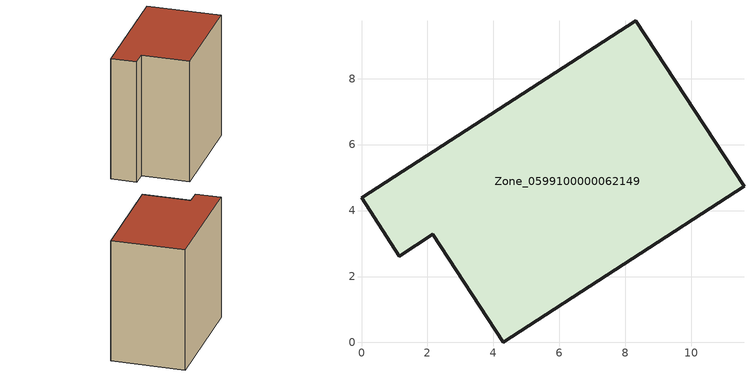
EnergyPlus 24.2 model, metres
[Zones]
Zone_0599100000062149
 floor ground (C_G): 2.16,3.28 1.15,2.62 0,4.39 8.31,9.76 11.6,4.73 4.3,0 z0
 wall outside (C_F): 8.31,9.76 0,4.39 1.15,2.62 2.16,3.28 4.3,0 11.6,4.73 8.31,9.76 z0:10.28
 roof outside (C_R): 4.3,0 11.6,4.73 8.31,9.76 0,4.39 1.15,2.62 2.16,3.28 z10.28
[BUILDING]
Pand.0599100000062149: North Axis=0; Terrain=City; Loads Convergence Tolerance Value=0.04; Temperature Convergence Tolerance Value=0.4; Solar Distribution=FullExterior; Maximum Number of Warmup Days=25; Minimum Number of Warmup Days=1
[Site:Location]
Rotterdam.The.Hague.AP_ZH_NLD Design_Conditions: Latitude=51.96; Longitude=4.45; Time Zone=1; Elevation=-4.5
[SITE:GROUNDTEMPERATURE:BUILDINGSURFACE]
18, 18, 18, 18, 18, 18, 18, 18, 18, 18, 18, 18
[MATERIAL] Thermal Absorptance=0.9; Solar Absorptance=0.7; Visible Absorptance=0.7
Name | Roughness | Thickness | Conductivity | Density | Specific Heat
G.TI.1946 | MediumSmooth | 0.15 | 1 | 540 | 1210
F.TI.1946 | Rough | 0.3 | 0.857143 | 1920 | 840
R.TI.1946 | MediumRough | 0.2 | 0.1 | 1500 | 1000
[CONSTRUCTION]
C_G: G.TI.1946
C_F: F.TI.1946
C_R: R.TI.1946
[ZONE]
Zone_0599100000062149: Type=1; Multiplier=1; Ceiling Height=Autocalculate; Volume=Autocalculate; Floor Area=autocalculate; Part of Total Floor Area=Yes
[ZONEINFILTRATION:DESIGNFLOWRATE]
Infil_Zone_0599100000062149: Zone or ZoneList or Space or SpaceList=Zone_0599100000062149; Schedule=AlwaysOn; Design Flow Rate Calculation Method=Flow/Area; Flow Rate per Floor Area=0.003; Constant Term Coefficient=1; Temperature Term Coefficient=0; Velocity Term Coefficient=0; Velocity Squared Term Coefficient=0
[HVACTEMPLATE:ZONE:IDEALLOADSAIRSYSTEM]
Zone_0599100000062149: Maximum Heating Supply Air Temperature=50; Minimum Cooling Supply Air Temperature=13; Maximum Heating Supply Air Humidity Ratio=0.0156; Minimum Cooling Supply Air Humidity Ratio=0.0077; Heating Limit=NoLimit; Cooling Limit=NoLimit; Dehumidification Control Type=ConstantSensibleHeatRatio; Cooling Sensible Heat Ratio=0.7; Dehumidification Setpoint=60; Humidification Control Type=None; Humidification Setpoint=30; Outdoor Air Method=None; Outdoor Air Flow Rate per Person=0.00944; Outdoor Air Flow Rate per Zone Floor Area=0; Outdoor Air Flow Rate per Zone=0; Demand Controlled Ventilation Type=None; Outdoor Air Economizer Type=NoEconomizer; Heat Recovery Type=None; Sensible Heat Recovery Effectiveness=0.7; Latent Heat Recovery Effectiveness=0.65
[ZONECONTROL:THERMOSTAT]
ThermostatControl_Zone_0599100000062149: Zone or ZoneList=Zone_0599100000062149; Control Type Schedule=DualSetpointControlType; Control 1=Thermostat_Zone_0599100000062149; Temperature Difference Between Cutout And Setpoint=0
[THERMOSTATSETPOINT:DUALSETPOINT]
Thermostat_Zone_0599100000062149: Heating Setpoint Temperature Schedule=HeatingSetpoint_Zone_0599100000062149; Cooling Setpoint Temperature Schedule=CoolingSetpoint_Zone_0599100000062149
[SCHEDULE:COMPACT]
HeatingSetpoint_Zone_0599100000062149: Through: 12/31, For: AllDays, Until: 24:00, 21
CoolingSetpoint_Zone_0599100000062149: Through: 12/31, For: AllDays, Until: 24:00, 24
DualSetpointControlType: Through: 12/31, For: AllDays, Until: 24:00, 4
AlwaysOn: Through: 12/31, For: AllDays, Until: 24:00, 1
